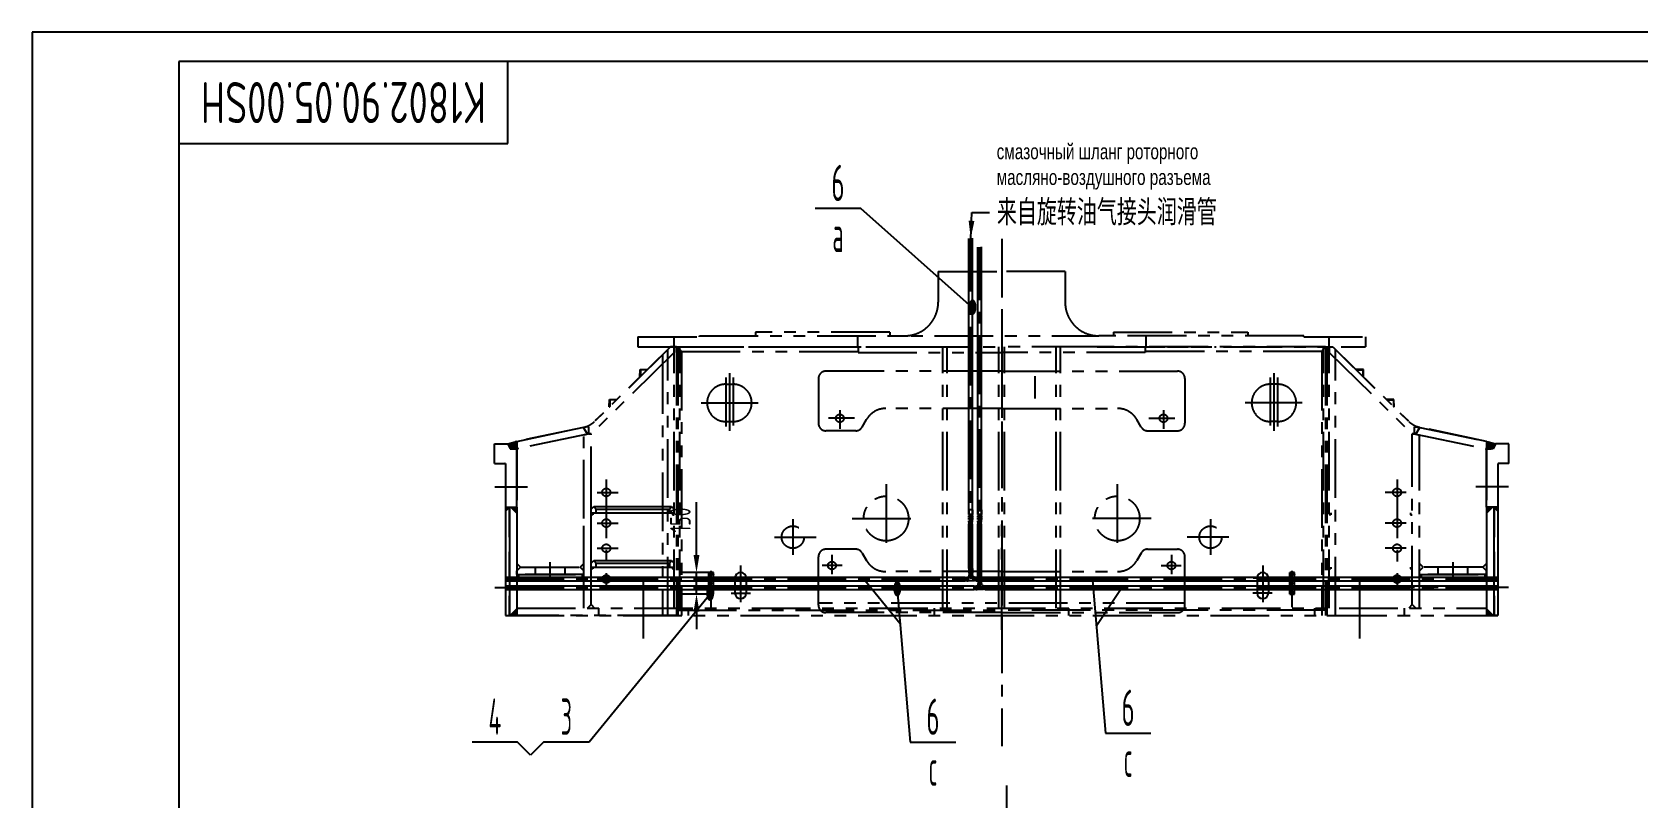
# Model space of a CAD drawing. Header units: millimetres. Extents: x 0 to 16800, y 0 to 11880.
# Drawn here: x 0 to 10934, y 6662 to 11880 of the extents above; entities that cross this region are included whole.
import ezdxf
from ezdxf.enums import TextEntityAlignment as Align

# ---------------------------------------------------------------- set-up
doc = ezdxf.new("R2010")
doc.units = ezdxf.units.MM
doc.header["$LTSCALE"] = 400
for name, pattern in [('F', [0.75, 0.5, -0.25]), ('G', [2, 1.25, -0.25, 0.25, -0.25]), ('K', [2.5, 1.25, -0.25, 0.25, -0.25, 0.25, -0.25])]:
    doc.linetypes.add(name, pattern=pattern)
for name, color, linetype in [('01', 7, 'Continuous'), ('02', 1, 'Continuous'), ('04', 2, 'F'), ('05', 4, 'G'), ('07', 6, 'K'), ('08', 1, 'Continuous'), ('11', 3, 'Continuous')]:
    doc.layers.add(name, color=color, linetype=linetype)
doc.styles.get("Standard").update_dxf_attribs({"font": 'isocp', "width": 0.707, "bigfont": 'intecad.shx'})
doc.dimstyles.new('INTE', dxfattribs={"dimscale": 40, "dimtxt": 3.5, "dimasz": 3, "dimexe": 3, "dimexo": 0, "dimgap": 1, "dimtad": 1, "dimdec": 1, "dimdsep": 46, "dimtxsty": 'Standard', "dimcen": 0, "dimclrd": 1, "dimclre": 1, "dimclrt": 3, "dimaunit": 1, "dimadec": 0, "dimazin": 0, "dimtfac": 1, "dimtmove": 0, "dimatfit": 0, "dimfxl": 0, "dimarcsym": 0})

# ---------------------------------------------------------------- blocks, each defined once
blk = doc.blocks.new('1')
at = {"layer": '01'}
for p, q in [((1275, 6246), (1248, 6219)), ((1275, 6246), (1283, 6246)), ((1283, 6246), (1324, 6205)), ((1248, 6219), (1248, 5509)), ((1324, 6205), (1324, 5547)), ((1248, 5509), (1286, 5509)), ((1324, 5554), (1279, 5509)), ((1286, 5509), (1324, 5547))]:
    blk.add_line(p, q, dxfattribs=at)
at = {"layer": '01', "color": 7, "linetype": 'Continuous'}
blk.add_line((1275, 6246), (1275, 5509), dxfattribs=at)
at = {"layer": '04', "color": 2, "linetype": 'F'}
blk.add_line((1272, 6243), (1272, 5509), dxfattribs=at)
blk = doc.blocks.new('*D3')
at = {"layer": '08', "color": 1, "lineweight": -2, "ltscale": 0.8}
for p, q in [((4524, 8317), (4524, 8676)), ((4609, 8197), (4404, 8197)), ((4524, 8051), (4524, 8197)), ((4609, 8051), (4404, 8051)), ((4524, 7931), (4524, 7811))]:
    blk.add_line(p, q, dxfattribs=at)
at = {"layer": '08', "color": 1, "ltscale": 0.8}
for points in [[(4504, 8317), (4544, 8317), (4524, 8197)], [(4504, 7931), (4544, 7931), (4524, 8051)]]:
    blk.add_solid(points, dxfattribs=at)
at = {"layer": 'Defpoints', "color": 0, "ltscale": 0.8}
for p in [(4524, 8197), (4609, 8197), (4609, 8051)]:
    blk.add_point(p, dxfattribs=at)
at = {"layer": '08', "color": 3, "ltscale": 0.8, "insert": (4414, 8556), "char_height": 140, "attachment_point": 5, "rotation": 90}
blk.add_mtext('150', dxfattribs=at)
blk = doc.blocks.new('*U1')
at = {"layer": '01'}
for p, q in [((0, 50), (0, 0)), ((0, 50), (2, 50)), ((0, 0), (50, 0)), ((3, 8), (3, 49)), ((48, 3), (8, 3)), ((50, 0), (50, 1))]:
    blk.add_line(p, q, dxfattribs=at)
for centre, radius, start, end in [((2, 49), 0.99, 0.2621, 90), ((8, 8), 5.5, 180, 269.8782), ((48, 1), 1.52, 0, 90)]:
    blk.add_arc(centre, radius, start, end, dxfattribs=at)
blk = doc.blocks.new('*U10', base_point=(251.96, 168.31))
at = {"layer": '01'}
for p, q in [((251.96, 168.31), (251.96, 182.31)), ((195.96, 168.31), (251.96, 168.31))]:
    blk.add_line(p, q, dxfattribs=at)
blk = doc.blocks.new('*U11')
at = {"layer": '01'}
for points in [[(415, 292), (25, 292)], [(25, 292), (25, 5)]]:
    blk.add_lwpolyline(points, dxfattribs=at)
at = {"layer": '02'}
for points in [[(420, 297), (0, 297)], [(0, 297), (0, 0)]]:
    blk.add_lwpolyline(points, dxfattribs=at)

msp = doc.modelspace()

# ---------------------------------------------------------------- hatches: boundary and pattern name
at = {"layer": '07', "linetype": 'K', "ltscale": 0.8}
for points in [[(3239.14, 9074.26), (3255.46, 9039.26), (3268.46, 9039.26), (3299.96, 9039.71), (3299.96, 9090.76), (3289.85, 9088.66)], [(3250.96, 8642.26), (3223.76, 8642.26), (3223.76, 8615.06)], [(3299.96, 8642.26), (3258.96, 8642.26), (3299.96, 8601.26)], [(9903.96, 8642.26), (9903.96, 8601.26), (9944.96, 8642.26)], [(9980.16, 8642.26), (9952.96, 8642.26), (9980.16, 8615.06)], [(3299.96, 7943.46), (3299.96, 7950.46), (3254.96, 7905.46), (3261.96, 7905.46)], [(3299.96, 7943.46), (3261.96, 7905.46), (3299.96, 7905.46)], [(9941.96, 7905.46), (9948.96, 7905.46), (9903.96, 7950.46), (9903.96, 7943.46)], [(9903.96, 7943.46), (9903.96, 7905.46), (9941.96, 7905.46)]]:
    msp.add_hatch(color=6, dxfattribs=at).paths.add_polyline_path(points)
h = msp.add_hatch(color=6, dxfattribs=at)
h.paths.add_polyline_path([(9903.96, 9039.71), (9935.46, 9039.26), (9914.08, 9088.66), (9903.96, 9090.76)])
h.paths.add_polyline_path([(9914.08, 9088.66), (9935.46, 9039.26), (9948.46, 9039.26), (9964.79, 9074.26)])

# ---------------------------------------------------------------- linework, layer by layer
at = {"layer": '01', "ltscale": 0.8}
for p, q in [((6378.54, 8593.15), (6378.54, 10473.76)), ((6403.54, 8593.15), (6403.54, 10475.06)), ((6440.01, 8593.15), (6440.01, 10414.7)), ((6465.01, 8593.15), (6465.01, 10416)), ((6378.54, 8625.15), (6378.54, 8593.15)), ((6403.54, 8625.15), (6378.54, 8625.15)), ((6378.54, 8583.15), (6378.54, 8573.15)), ((6378.54, 8573.15), (6378.54, 8583.15)), ((6378.54, 8567.73), (6378.54, 8557.73)), ((6378.54, 8557.73), (6378.54, 8567.73)), ((6378.54, 8540.3), (6378.54, 8550.3)), ((6378.54, 8540.3), (6378.54, 8550.3)), ((6378.54, 8224.64), (6378.54, 8530.3)), ((6378.54, 8498.3), (6378.54, 8530.3)), ((6380.35, 8593.15), (6380.35, 8583.15)), ((6380.35, 8530.3), (6380.35, 8540.3)), ((6382.32, 8557.73), (6382.32, 8550.3)), ((6382.51, 8573.15), (6382.51, 8567.73)), ((6386.33, 8583.15), (6386.33, 8573.15)), ((6386.33, 8567.73), (6386.33, 8557.73)), ((6386.33, 8540.3), (6386.33, 8550.3)), ((6395.74, 8583.15), (6395.74, 8573.15)), ((6395.74, 8567.73), (6395.74, 8557.73)), ((6395.74, 8540.3), (6395.74, 8550.3)), ((6400.14, 8573.15), (6400.14, 8567.73)), ((6400.14, 8557.73), (6400.14, 8550.3)), ((6401.73, 8593.15), (6401.73, 8583.15)), ((6401.73, 8530.3), (6401.73, 8540.3)), ((6403.54, 8625.15), (6403.54, 8593.15)), ((6403.54, 8583.15), (6403.54, 8573.15)), ((6403.54, 8573.15), (6403.54, 8583.15)), ((6403.54, 8567.73), (6403.54, 8557.73)), ((6403.54, 8557.73), (6403.54, 8567.73)), ((6403.54, 8540.3), (6403.54, 8550.3)), ((6403.54, 8540.3), (6403.54, 8550.3)), ((6403.54, 8224.64), (6403.54, 8530.3)), ((6403.54, 8498.3), (6403.54, 8530.3)), ((6465.01, 8625.15), (6440.01, 8625.15)), ((6440.01, 8625.15), (6440.01, 8593.15)), ((6440.01, 8583.15), (6440.01, 8573.15)), ((6440.01, 8573.15), (6440.01, 8583.15)), ((6440.01, 8567.73), (6440.01, 8557.73)), ((6440.01, 8557.73), (6440.01, 8567.73)), ((6440.01, 8540.3), (6440.01, 8550.3)), ((6440.01, 8540.3), (6440.01, 8550.3)), ((6440.01, 8165.58), (6440.01, 8530.3)), ((6440.01, 8498.3), (6440.01, 8530.3)), ((6441.82, 8593.15), (6441.82, 8583.15)), ((6441.82, 8530.3), (6441.82, 8540.3)), ((6443.25, 8573.15), (6443.25, 8567.73)), ((6443.25, 8557.73), (6443.25, 8550.3)), ((6447.8, 8583.15), (6447.8, 8573.15)), ((6447.8, 8567.73), (6447.8, 8557.73)), ((6447.8, 8540.3), (6447.8, 8550.3)), ((6457.22, 8583.15), (6457.22, 8573.15)), ((6457.22, 8567.73), (6457.22, 8557.73)), ((6457.22, 8540.3), (6457.22, 8550.3)), ((6461.32, 8557.73), (6461.32, 8550.3)), ((6462.14, 8573.15), (6462.14, 8567.73)), ((6463.2, 8593.15), (6463.2, 8583.15)), ((6463.2, 8530.3), (6463.2, 8540.3)), ((6465.01, 8625.15), (6465.01, 8593.15)), ((6465.01, 8583.15), (6465.01, 8573.15)), ((6465.01, 8573.15), (6465.01, 8583.15)), ((6465.01, 8567.73), (6465.01, 8557.73)), ((6465.01, 8557.73), (6465.01, 8567.73)), ((6465.01, 8540.3), (6465.01, 8550.3)), ((6465.01, 8540.3), (6465.01, 8550.3)), ((6465.01, 8165.58), (6465.01, 8530.3)), ((6465.01, 8498.3), (6465.01, 8530.3)), ((6403.54, 8498.3), (6378.54, 8498.3)), ((6465.01, 8498.3), (6440.01, 8498.3)), ((6403.54, 8224.64), (6378.54, 8224.64)), ((6378.54, 8224.64), (6378.54, 8192.64)), ((6403.54, 8224.64), (6403.54, 8192.64)), ((3223.76, 8166.09), (6353.73, 8166.09)), ((3223.76, 8141.09), (6353.73, 8141.09)), ((3223.76, 8107.03), (6415.2, 8107.03)), ((6353.73, 8164.28), (6363.73, 8164.28)), ((6353.73, 8142.9), (6363.73, 8142.9)), ((6363.73, 8166.09), (6373.73, 8166.09)), ((6363.73, 8158.3), (6373.73, 8158.3)), ((6363.73, 8148.88), (6373.73, 8148.88)), ((6363.73, 8141.09), (6373.73, 8141.09)), ((6373.73, 8166.09), (6373.73, 8141.09)), ((6381.66, 8161.89), (6373.73, 8161.89)), ((6373.73, 8142.99), (6406.62, 8142.99)), ((6378.54, 8182.64), (6378.54, 8172.64)), ((6380.35, 8192.64), (6380.35, 8182.64)), ((6380.95, 8172.64), (6380.95, 8166.09)), ((6380.95, 8166.09), (6399.02, 8166.09)), ((6381.66, 8166.09), (6381.66, 8161.89)), ((6386.33, 8182.64), (6386.33, 8172.64)), ((6391.04, 8153.59), (6391.04, 8180.59)), ((6395.74, 8182.64), (6395.74, 8172.64)), ((6398.28, 8166.09), (6398.28, 8161.89)), ((6398.28, 8161.89), (6406.62, 8161.89)), ((6399.02, 8166.09), (6399.02, 8172.64)), ((6401.73, 8192.64), (6401.73, 8182.64)), ((6403.54, 8182.64), (6403.54, 8172.64)), ((6406.62, 8166.09), (6406.62, 8141.09)), ((6416.62, 8166.09), (6406.62, 8166.09)), ((6416.62, 8158.3), (6406.62, 8158.3)), ((6416.62, 8148.88), (6406.62, 8148.88)), ((6416.62, 8141.09), (6406.62, 8141.09)), ((6415.2, 8105.23), (6425.2, 8105.23)), ((6426.62, 8164.28), (6416.62, 8164.28)), ((6426.62, 8142.9), (6416.62, 8142.9)), ((6425.2, 8107.03), (6435.2, 8107.03)), ((6425.2, 8099.24), (6435.2, 8099.24)), ((6426.62, 8166.09), (9980.16, 8166.09)), ((6426.62, 8141.09), (9980.16, 8141.09)), ((6435.2, 8107.03), (6435.2, 8082.03)), ((6443.13, 8102.83), (6435.2, 8102.83)), ((6440.01, 8165.58), (6440.01, 8133.58)), ((6465.01, 8165.58), (6440.01, 8165.58)), ((6440.01, 8123.58), (6440.01, 8113.58)), ((6441.82, 8133.58), (6441.82, 8123.58)), ((6442.42, 8113.58), (6442.42, 8107.03)), ((6442.42, 8107.03), (6460.49, 8107.03)), ((6443.13, 8107.03), (6443.13, 8102.83)), ((6447.8, 8123.58), (6447.8, 8113.58)), ((6452.51, 8094.53), (6452.51, 8121.53)), ((6457.22, 8123.58), (6457.22, 8113.58)), ((6459.75, 8107.03), (6459.75, 8102.83)), ((6459.75, 8102.83), (6468.09, 8102.83)), ((6460.49, 8107.03), (6460.49, 8113.58)), ((6463.2, 8133.58), (6463.2, 8123.58)), ((6465.01, 8165.58), (6465.01, 8133.58)), ((6465.01, 8123.58), (6465.01, 8113.58)), ((6468.09, 8107.03), (6468.09, 8082.03)), ((6478.09, 8107.03), (6468.09, 8107.03)), ((6478.09, 8099.24), (6468.09, 8099.24)), ((6488.09, 8105.23), (6478.09, 8105.23)), ((6488.09, 8107.03), (9980.16, 8107.03)), ((3223.76, 8082.03), (6415.2, 8082.03)), ((6415.2, 8083.84), (6425.2, 8083.84)), ((6425.2, 8089.83), (6435.2, 8089.83)), ((6425.2, 8082.03), (6435.2, 8082.03)), ((6435.2, 8083.93), (6468.09, 8083.93)), ((6478.09, 8089.83), (6468.09, 8089.83)), ((6478.09, 8082.03), (6468.09, 8082.03)), ((6488.09, 8083.84), (6478.09, 8083.84)), ((6488.09, 8082.03), (9980.16, 8082.03))]:
    msp.add_line(p, q, dxfattribs=at)
at = {"layer": '01', "color": 7, "linetype": 'Continuous', "ltscale": 0.8}
for p, q in [((6403.54, 8593.15), (6378.54, 8593.15)), ((6403.54, 8583.15), (6378.54, 8583.15)), ((6403.54, 8573.15), (6378.54, 8573.15)), ((6403.54, 8567.73), (6378.54, 8567.73)), ((6403.54, 8557.73), (6378.54, 8557.73)), ((6403.54, 8550.3), (6378.54, 8550.3)), ((6403.54, 8540.3), (6378.54, 8540.3)), ((6403.54, 8530.3), (6378.54, 8530.3)), ((6465.01, 8593.15), (6440.01, 8593.15)), ((6465.01, 8583.15), (6440.01, 8583.15)), ((6465.01, 8573.15), (6440.01, 8573.15)), ((6465.01, 8567.73), (6440.01, 8567.73)), ((6465.01, 8557.73), (6440.01, 8557.73)), ((6465.01, 8550.3), (6440.01, 8550.3)), ((6465.01, 8540.3), (6440.01, 8540.3)), ((6465.01, 8530.3), (6440.01, 8530.3)), ((4608.96, 8051.03), (4608.96, 8197.09)), ((4638.96, 8197.09), (4608.96, 8197.09)), ((4608.96, 8182.09), (4608.96, 8185.09)), ((4638.96, 8182.09), (4608.96, 8182.09)), ((4608.96, 8182.09), (4608.96, 8125.09)), ((4608.96, 8164.1), (4608.96, 8107.1)), ((4608.96, 8125.09), (4638.96, 8125.09)), ((4608.96, 8123.03), (4608.96, 8066.03)), ((4638.96, 8123.03), (4608.96, 8123.03)), ((4608.96, 8104.1), (4608.96, 8051.03)), ((4616.96, 8182.09), (4616.96, 8197.09)), ((4630.96, 8182.09), (4630.96, 8197.09)), ((4638.96, 8051.03), (4638.96, 8197.09)), ((4638.96, 8185.09), (4638.96, 8182.09)), ((4638.96, 8125.09), (4638.96, 8182.09)), ((4638.96, 8107.1), (4638.96, 8164.1)), ((4638.96, 8066.03), (4638.96, 8123.03)), ((4638.96, 8051.03), (4638.96, 8104.1)), ((4762.99, 8159.46), (4888.54, 8159.46)), ((4762.99, 8159.46), (4888.54, 8159.46)), ((4785.96, 8159.46), (4785.96, 8057.46)), ((4785.96, 8159.46), (4785.96, 8057.46)), ((4861.96, 8159.46), (4861.96, 8057.46)), ((4861.96, 8159.46), (4861.96, 8057.46)), ((6353.73, 8141.09), (6353.73, 8166.09)), ((6363.73, 8141.09), (6363.73, 8166.09)), ((6403.54, 8192.64), (6378.54, 8192.64)), ((6403.54, 8182.64), (6378.54, 8182.64)), ((6403.54, 8172.64), (6378.54, 8172.64)), ((6415.2, 8082.03), (6415.2, 8107.03)), ((6416.62, 8141.09), (6416.62, 8166.09)), ((6425.2, 8082.03), (6425.2, 8107.03)), ((6426.62, 8141.09), (6426.62, 8166.09)), ((6465.01, 8133.58), (6440.01, 8133.58)), ((6465.01, 8123.58), (6440.01, 8123.58)), ((6465.01, 8113.58), (6440.01, 8113.58)), ((6478.09, 8082.03), (6478.09, 8107.03)), ((6488.09, 8082.03), (6488.09, 8107.03)), ((8341.96, 8159.46), (8341.96, 8057.46)), ((8341.96, 8159.46), (8341.96, 8057.46)), ((8417.96, 8159.46), (8417.96, 8057.46)), ((8417.96, 8159.46), (8417.96, 8057.46)), ((8564.96, 8051.03), (8564.96, 8197.09)), ((8594.96, 8197.09), (8564.96, 8197.09)), ((8564.96, 8182.09), (8564.96, 8185.09)), ((8564.96, 8182.09), (8564.96, 8125.09)), ((8594.96, 8182.09), (8564.96, 8182.09)), ((8564.96, 8164.1), (8564.96, 8107.1)), ((8564.96, 8125.09), (8594.96, 8125.09)), ((8564.96, 8123.03), (8564.96, 8066.03)), ((8594.96, 8123.03), (8564.96, 8123.03)), ((8564.96, 8104.1), (8564.96, 8051.03)), ((8572.96, 8182.09), (8572.96, 8197.09)), ((8586.96, 8182.09), (8586.96, 8197.09)), ((8594.96, 8051.03), (8594.96, 8197.09)), ((8594.96, 8185.09), (8594.96, 8182.09)), ((8594.96, 8125.09), (8594.96, 8182.09)), ((8594.96, 8107.1), (8594.96, 8164.1)), ((8594.96, 8066.03), (8594.96, 8123.03)), ((8594.96, 8051.03), (8594.96, 8104.1)), ((4608.96, 8066.03), (4638.96, 8066.03)), ((4608.96, 8051.03), (4638.96, 8051.03)), ((4616.96, 8051.03), (4616.96, 8066.03)), ((4630.96, 8051.03), (4630.96, 8066.03)), ((4760.2, 8057.46), (4891.33, 8057.46)), ((4760.2, 8057.46), (4891.33, 8057.46)), ((8564.96, 8066.03), (8594.96, 8066.03)), ((8564.96, 8051.03), (8594.96, 8051.03)), ((8572.96, 8051.03), (8572.96, 8066.03)), ((8586.96, 8051.03), (8586.96, 8066.03))]:
    msp.add_line(p, q, dxfattribs=at)
for centre, radius, start, end in [((4823.96, 8159.46), 38, 0, 180), ((4823.96, 8159.46), 38, 0, 180), ((4823.96, 8153.59), 12.5, 270, 90), ((4823.96, 8094.53), 12.5, 270, 90), ((8379.96, 8159.46), 38, 0, 180), ((8379.96, 8159.46), 38, 0, 180), ((8379.96, 8153.59), 12.5, 90, 270), ((8379.96, 8094.53), 12.5, 90, 270), ((4823.96, 8057.46), 38, 180, 0), ((4823.96, 8057.46), 38, 180, 0), ((8379.96, 8057.46), 38, 180, 0), ((8379.96, 8057.46), 38, 180, 0)]:
    msp.add_arc(centre, radius, start, end, dxfattribs=at)
at = {"layer": '02', "ltscale": 0.8}
for p, q in [((5642.63, 10678.39), (5332.63, 10678.39)), ((6403.54, 10000.39), (5642.63, 10678.39)), ((5910.91, 7846.9), (5660.43, 8153.59)), ((7219.43, 8142.37), (7307.94, 7102)), ((7245.77, 7832.71), (7419.66, 8094.53)), ((4616.96, 8051.03), (3792.89, 7041.66)), ((5890.91, 8082.03), (5979.42, 7041.66)), ((3306.11, 7041.66), (2996.11, 7041.66)), ((3394.5, 6953.27), (3306.11, 7041.66)), ((3482.89, 7041.66), (3394.5, 6953.27)), ((3792.89, 7041.66), (3482.89, 7041.66)), ((5979.42, 7041.66), (6289.42, 7041.66)), ((7307.94, 7102), (7617.94, 7102))]:
    msp.add_line(p, q, dxfattribs=at)
at = {"layer": '05', "color": 4, "linetype": 'G', "ltscale": 0.8}
for p, q in [((6391.04, 8192.64), (6391.04, 10474.41)), ((6452.51, 8133.58), (6452.51, 10415.35)), ((6601.96, 10471.73), (6601.96, 7014.24)), ((6601.96, 10471.73), (6601.96, 7805.68)), ((4623.96, 7962.41), (4623.96, 8208.17)), ((4823.96, 8244.88), (4823.96, 7995.27)), ((8379.96, 8244.88), (8379.96, 7995.27)), ((8579.96, 7962.41), (8579.96, 8208.17)), ((3223.76, 8153.59), (9980.16, 8153.59)), ((3223.76, 8094.53), (9980.16, 8094.53)), ((6634.46, 6746.69), (6634.46, 2884.54))]:
    msp.add_line(p, q, dxfattribs=at)
at = {"layer": '07', "color": 6, "linetype": 'K', "ltscale": 0.8}
for p, q in [((6169.96, 10248.46), (6169.96, 10039.46)), ((6169.96, 10248.46), (6601.96, 10248.46)), ((7033.96, 10248.46), (6601.96, 10248.46)), ((7033.96, 10248.46), (7033.96, 10039.46)), ((6601.96, 9972.5), (6601.96, 7763.97)), ((6601.96, 9972.5), (6601.96, 7763.97)), ((4347.21, 9734.21), (3791.21, 9190.01)), ((4347.96, 9734.46), (3830.33, 9227.38)), ((4125.46, 9803.96), (4544.56, 9803.96)), ((4125.46, 9803.96), (4125.46, 9734.46)), ((4125.46, 9734.46), (5890.96, 9734.46)), ((4347.21, 9734.21), (4347.21, 9734.46)), ((4372.66, 9733.94), (4347.21, 9734.21)), ((4386.96, 9734.46), (4347.96, 9734.46)), ((4372.66, 9733.94), (4372.96, 9696.46)), ((4372.96, 9734.46), (4372.96, 9803.96)), ((4372.96, 7955.46), (4372.96, 9734.46)), ((4386.96, 9734.46), (4386.96, 7905.46)), ((4386.96, 9734.46), (4386.96, 7905.46)), ((4396.96, 9734.46), (4396.96, 7905.46)), ((4396.96, 9734.46), (4396.96, 7905.66)), ((4396.96, 9734.46), (6601.96, 9734.46)), ((4396.96, 9734.46), (6601.96, 9734.46)), ((4396.96, 9734.46), (6601.96, 9734.46)), ((4396.96, 9734.46), (4421.96, 9702.46)), ((4410.96, 7955.46), (4410.96, 9734.46)), ((4544.56, 9810.46), (7262.96, 9810.46)), ((4544.56, 9803.96), (4544.56, 9810.46)), ((5839.96, 9835.76), (4925.96, 9835.76)), ((4925.96, 9835.76), (4925.96, 9810.46)), ((5620, 9810.46), (5620, 9734.46)), ((5623.96, 9734.46), (5623.96, 9696.46)), ((5839.96, 9835.76), (5839.96, 9810.46)), ((5890.96, 9734.46), (6043.46, 9734.46)), ((5906.8, 9810.46), (5940.96, 9810.46)), ((6200.64, 7955.46), (6200.64, 9734.46)), ((6231.75, 7955.46), (6231.75, 9734.46)), ((6582.96, 7955.46), (6582.96, 9734.46)), ((8806.96, 9734.46), (6601.96, 9734.46)), ((8806.96, 9734.46), (6601.96, 9734.46)), ((6620.96, 7955.46), (6620.96, 9734.46)), ((6972.18, 7955.46), (6972.18, 9734.46)), ((7003.29, 7955.46), (7003.29, 9734.46)), ((7312.96, 9734.46), (7160.46, 9734.46)), ((7251.46, 9734.46), (8062.46, 9734.46)), ((7297.12, 9810.46), (7262.96, 9810.46)), ((7297.12, 9810.46), (7262.96, 9810.46)), ((8659.36, 9810.46), (7297.12, 9810.46)), ((7312.96, 9734.46), (9078.46, 9734.46)), ((7363.96, 9835.76), (8277.96, 9835.76)), ((7363.96, 9835.76), (7363.96, 9810.46)), ((7579.96, 9734.46), (7579.96, 9696.46)), ((7583.93, 9810.46), (7583.93, 9734.46)), ((8277.96, 9835.76), (8277.96, 9810.46)), ((8659.36, 9803.96), (8659.36, 9810.46)), ((8659.36, 9803.96), (9078.46, 9803.96)), ((8806.96, 9734.46), (8781.96, 9702.46)), ((8792.96, 7955.46), (8792.96, 9734.46)), ((8806.96, 9734.46), (8806.96, 7905.46)), ((8806.96, 9734.46), (8806.96, 7905.66)), ((8816.96, 9734.46), (8816.96, 7905.46)), ((8816.96, 9734.46), (8855.96, 9734.46)), ((8830.96, 9734.46), (8830.96, 9803.96)), ((8830.96, 7955.46), (8830.96, 9734.46)), ((8831.27, 9733.94), (8830.96, 9696.46)), ((8831.27, 9733.94), (8856.72, 9734.21)), ((8855.96, 9734.46), (9373.6, 9227.38)), ((8856.72, 9734.21), (8856.72, 9734.46)), ((8856.72, 9734.21), (9412.72, 9190.01)), ((9078.46, 9803.96), (9078.46, 9734.46)), ((4372.96, 9696.46), (3806.96, 9142.46)), ((4291.96, 9679.81), (4291.96, 7905.46)), ((4329.67, 7905.46), (4329.67, 9716.54)), ((4372.77, 9700.27), (4372.96, 9700.27)), ((4421.96, 9702.46), (4421.96, 7905.46)), ((4421.96, 9702.46), (5623.96, 9702.46)), ((5623.96, 9696.46), (6601.96, 9696.46)), ((6601.96, 9707.1), (6601.96, 8917.03)), ((7579.96, 9696.46), (6601.96, 9696.46)), ((8781.96, 9702.46), (7579.96, 9702.46)), ((8781.96, 9702.46), (8781.96, 7905.46)), ((8831.16, 9700.27), (8830.96, 9700.27)), ((8830.96, 9696.46), (9396.96, 9142.46)), ((8874.26, 7905.46), (8874.26, 9716.54)), ((4722.96, 9527.42), (4722.96, 9192.42)), ((4722.96, 9527.42), (4722.96, 9192.42)), ((4747.96, 9555.48), (4747.96, 9163.12)), ((4747.96, 9555.48), (4747.96, 9163.12)), ((4772.96, 9527.42), (4772.96, 9199.65)), ((4772.96, 9527.42), (4772.96, 9199.65)), ((5353.96, 9518.46), (5353.96, 9214.46)), ((6601.96, 9569.46), (5404.96, 9569.46)), ((6376.66, 9534.39), (6376.66, 9382.94)), ((6601.96, 9569.46), (7798.96, 9569.46)), ((6827.26, 9534.39), (6827.26, 9382.94)), ((7849.96, 9518.46), (7849.96, 9214.46)), ((8430.96, 9527.42), (8430.96, 9199.65)), ((8430.96, 9527.42), (8430.96, 9199.65)), ((8455.96, 9555.48), (8455.96, 9163.12)), ((8455.96, 9555.48), (8455.96, 9163.12)), ((8480.96, 9527.42), (8480.96, 9192.42)), ((8480.96, 9527.42), (8480.96, 9192.42)), ((4722.96, 9480.46), (4772.96, 9480.46)), ((4722.96, 9480.46), (4772.96, 9480.46)), ((8480.96, 9480.46), (8430.96, 9480.46)), ((8480.96, 9480.46), (8430.96, 9480.46)), ((4556.77, 9353.46), (4944.42, 9353.46)), ((4556.77, 9353.46), (4944.42, 9353.46)), ((5500.21, 9304.71), (5500.21, 9176.61)), ((6601.96, 9315.46), (5812.98, 9315.46)), ((6601.96, 9315.46), (7390.95, 9315.46)), ((7703.71, 9304.71), (7703.71, 9176.61)), ((8647.16, 9353.46), (8259.51, 9353.46)), ((8647.16, 9353.46), (8259.51, 9353.46)), ((3299.96, 9090.46), (3755.56, 9187.28)), ((3754.4, 9185.34), (3299.96, 9090.76)), ((3791.21, 9190.01), (3754.4, 9185.34)), ((3780.74, 9139.75), (3754.4, 9185.34)), ((3791.41, 9142.63), (3791.21, 9190.01)), ((4722.96, 9226.46), (4772.96, 9226.46)), ((4722.96, 9226.46), (4772.96, 9226.46)), ((5599.59, 9248.46), (5422.17, 9248.46)), ((5652.19, 9188.96), (5681.34, 9239.46)), ((7551.74, 9188.96), (7522.59, 9239.46)), ((7604.34, 9248.46), (7781.76, 9248.46)), ((8480.96, 9226.46), (8430.96, 9226.46)), ((8480.96, 9226.46), (8430.96, 9226.46)), ((9412.52, 9142.63), (9412.72, 9190.01)), ((9412.72, 9190.01), (9449.53, 9185.34)), ((9423.19, 9139.75), (9449.53, 9185.34)), ((9903.96, 9090.46), (9448.37, 9187.28)), ((9449.53, 9185.34), (9903.96, 9090.76)), ((3239.14, 9074.26), (3289.85, 9088.66)), ((3299.96, 9090.76), (3289.85, 9088.66)), ((3299.96, 9090.76), (3299.96, 7905.46)), ((3780.74, 9139.75), (3300.04, 9039.71)), ((3792.96, 9142.46), (3756.96, 9134.46)), ((3756.96, 8565.1), (3756.96, 9134.78)), ((3791.41, 9142.66), (3806.96, 9142.46)), ((3791.41, 9142.66), (3806.96, 9142.46)), ((3791.41, 9142.63), (3806.96, 9142.46)), ((3791.41, 9142.63), (3806.96, 9142.46)), ((3806.96, 9142.46), (3792.96, 9142.46)), ((3806.96, 9142.46), (3792.96, 9142.46)), ((3806.96, 9142.46), (3792.96, 9142.46)), ((3806.96, 9142.46), (3792.96, 9142.46)), ((3806.96, 9142.46), (3792.96, 9142.46)), ((3806.96, 8655.13), (3806.96, 9142.46)), ((5608.02, 9163.46), (5404.96, 9163.46)), ((7595.91, 9163.46), (7798.96, 9163.46)), ((9412.52, 9142.66), (9396.96, 9142.46)), ((9412.52, 9142.63), (9396.96, 9142.46)), ((9396.96, 7980.46), (9396.96, 9142.46)), ((9396.96, 9142.46), (9410.96, 9142.46)), ((9396.96, 9142.46), (9410.96, 9142.46)), ((9396.96, 9142.46), (9410.96, 9142.46)), ((9410.96, 9142.46), (9446.96, 9134.46)), ((9423.19, 9139.75), (9903.89, 9039.71)), ((9446.96, 7955.46), (9446.96, 9134.78)), ((9446.96, 7955.46), (9446.96, 9134.78)), ((9903.96, 9090.76), (9903.96, 7905.46)), ((9903.96, 9090.76), (9914.08, 9088.66)), ((9914.08, 9088.66), (9964.79, 9074.26)), ((9935.46, 9039.26), (9914.08, 9088.66)), ((3147.46, 8940.36), (3147.46, 9074.26)), ((3147.46, 8940.36), (3147.46, 9074.26)), ((3147.46, 9074.26), (3239.14, 9074.26)), ((3239.14, 9074.26), (3255.46, 9039.26)), ((3255.46, 9039.26), (3299.96, 9039.26)), ((3300.04, 9039.71), (3268.46, 9039.26)), ((3299.96, 8642.26), (3299.96, 9039.26)), ((3299.96, 8642.26), (3299.96, 9039.26)), ((9903.89, 9039.71), (9935.46, 9039.26)), ((9903.96, 8642.26), (9903.96, 9039.26)), ((9948.46, 9039.26), (9903.96, 9039.26)), ((9964.79, 9074.26), (9948.46, 9039.26)), ((10056.46, 9074.26), (9964.79, 9074.26)), ((10056.46, 8940.36), (10056.46, 9074.26)), ((3147.46, 8940.36), (3218.76, 8940.36)), ((3147.46, 8940.36), (3218.76, 8940.36)), ((3218.76, 8940.36), (3223.76, 8940.36)), ((3220.37, 8940.36), (3223.76, 8940.36)), ((3223.76, 8940.36), (3223.76, 8935.36)), ((3223.76, 8940.36), (3223.76, 8937.81)), ((3223.76, 8935.36), (3223.76, 8642.26)), ((3223.76, 8935.36), (3223.76, 8642.26)), ((9980.16, 8935.36), (9980.16, 8642.26)), ((10056.46, 8940.36), (9985.16, 8940.36)), ((3149.96, 8781.56), (3372.42, 8781.56)), ((3909.56, 8832.28), (3909.56, 8104.56)), ((5814.96, 8798.65), (5814.96, 8332.35)), ((5814.96, 8798.65), (5814.96, 8332.35)), ((7388.96, 8798.65), (7388.96, 8332.35)), ((7388.96, 8798.65), (7388.96, 8332.35)), ((9294.36, 8832.28), (9294.36, 8104.56)), ((10053.96, 8781.56), (9831.5, 8781.56)), ((3223.76, 8642.26), (3299.96, 8642.26)), ((3223.76, 8642.26), (3299.96, 8642.26)), ((3223.76, 8642.26), (3223.76, 8615.06)), ((3299.96, 8642.26), (3299.96, 8601.26)), ((3806.96, 8579.96), (3806.96, 8655.13)), ((3806.96, 8629.46), (3825.96, 8648.46)), ((3825.96, 8648.46), (4130.72, 8648.46)), ((3838.96, 8629.46), (3825.96, 8648.46)), ((3846.82, 8743.46), (3990.28, 8743.46)), ((4130.72, 8648.46), (4353.96, 8648.46)), ((4340.96, 8629.46), (4353.96, 8648.46)), ((4353.96, 8648.46), (4372.96, 8629.46)), ((9357.11, 8743.46), (9213.65, 8743.46)), ((9980.16, 8642.26), (9903.96, 8642.26)), ((9980.16, 8642.26), (9903.96, 8642.26)), ((9903.96, 8642.26), (9903.96, 8601.26)), ((9980.16, 8642.26), (9980.16, 8615.06)), ((3756.96, 8101.97), (3756.96, 8565.1)), ((3756.96, 8115.27), (3756.96, 8542.94)), ((3806.96, 8603.46), (4112.96, 8603.46)), ((3818.96, 8591.46), (3806.96, 8591.46)), ((3806.96, 8558.46), (3806.96, 8584.46)), ((3806.96, 8284.64), (3806.96, 8579.96)), ((3818.96, 8603.46), (3818.96, 8591.46)), ((3838.96, 8629.46), (4124.3, 8629.46)), ((3838.96, 8629.46), (3838.96, 8603.46)), ((3846.82, 8533.96), (3990.28, 8533.96)), ((4112.96, 8603.46), (4372.96, 8603.46)), ((4124.3, 8629.46), (4340.96, 8629.46)), ((4340.96, 8629.46), (4340.96, 8603.46)), ((4360.96, 8603.46), (4360.96, 8591.46)), ((4360.96, 8591.46), (4372.96, 8591.46)), ((4372.96, 8603.46), (4372.96, 8629.46)), ((5179.96, 8560.63), (5179.96, 8318.07)), ((5179.96, 8560.63), (5179.96, 8318.07)), ((5583.6, 8565.46), (6013.21, 8565.46)), ((5583.6, 8565.46), (6013.21, 8565.46)), ((6601.96, 7805.83), (6601.96, 8595.9)), ((7620.33, 8565.46), (7190.72, 8565.46)), ((7620.33, 8565.46), (7190.72, 8565.46)), ((8023.96, 8560.63), (8023.96, 8318.07)), ((8023.96, 8560.63), (8023.96, 8318.07)), ((8842.96, 8591.46), (8830.96, 8591.46)), ((8842.96, 8603.46), (8842.96, 8591.46)), ((9357.11, 8533.96), (9213.65, 8533.96)), ((9384.96, 8603.46), (9384.96, 8591.46)), ((9384.96, 8591.46), (9396.96, 8591.46)), ((5055.75, 8438.46), (5338.62, 8438.46)), ((5055.75, 8438.46), (5338.62, 8438.46)), ((8148.18, 8438.46), (7865.31, 8438.46)), ((8148.18, 8438.46), (7865.31, 8438.46)), ((3846.82, 8362.46), (3990.28, 8362.46)), ((5608.02, 8355.96), (5404.96, 8355.96)), ((5446.26, 8317.13), (5446.26, 8185.28)), ((5446.26, 8317.13), (5446.26, 8185.28)), ((5652.19, 8330.46), (5681.34, 8279.96)), ((7551.74, 8330.46), (7522.59, 8279.96)), ((7595.91, 8355.96), (7798.96, 8355.96)), ((7757.66, 8317.13), (7757.66, 8185.28)), ((7757.66, 8317.13), (7757.66, 8185.28)), ((9357.11, 8362.46), (9213.65, 8362.46)), ((3299.96, 8259.46), (3324.96, 8234.46)), ((3299.96, 8209.46), (3324.96, 8234.46)), ((3299.96, 8184.46), (3299.96, 8209.46)), ((3324.96, 8234.46), (3731.96, 8234.46)), ((3426.96, 8184.46), (3426.96, 8234.46)), ((3528.46, 8161.49), (3528.46, 8267.2)), ((3629.96, 8184.46), (3629.96, 8234.46)), ((3756.96, 8259.46), (3731.96, 8234.46)), ((3756.96, 8209.46), (3731.96, 8234.46)), ((3756.96, 8184.46), (3756.96, 8209.46)), ((3806.96, 8095.84), (3806.96, 8284.64)), ((3806.96, 8260.46), (3825.96, 8279.46)), ((3806.96, 8234.46), (3869.93, 8234.46)), ((3818.96, 8222.46), (3806.96, 8222.46)), ((3806.96, 8189.46), (3806.96, 8215.46)), ((3818.96, 8234.46), (3818.96, 8222.46)), ((3825.96, 8279.46), (4062.59, 8279.46)), ((3838.96, 8260.46), (3825.96, 8279.46)), ((3838.96, 8260.46), (4062.65, 8260.46)), ((3838.96, 8260.46), (3838.96, 8234.46)), ((3869.93, 8234.46), (3966.16, 8234.46)), ((3966.16, 8234.46), (4059.1, 8234.46)), ((4059.1, 8234.46), (4372.96, 8234.46)), ((4062.59, 8279.46), (4353.96, 8279.46)), ((4062.65, 8260.46), (4340.96, 8260.46)), ((4340.96, 8260.46), (4353.96, 8279.46)), ((4340.96, 8260.46), (4340.96, 8234.46)), ((4353.96, 8279.46), (4372.96, 8260.46)), ((4360.96, 8234.46), (4360.96, 8222.46)), ((4360.96, 8222.46), (4372.96, 8222.46)), ((4372.96, 8234.46), (4372.96, 8260.46)), ((4823.96, 8244.88), (4823.96, 7995.27)), ((5353.96, 7975.16), (5353.96, 8304.96)), ((5516.87, 8245.16), (5380.23, 8245.16)), ((5516.87, 8245.16), (5380.23, 8245.16)), ((6601.96, 8203.96), (5812.98, 8203.96)), ((6601.96, 8203.96), (7390.95, 8203.96)), ((7687.06, 8245.16), (7823.7, 8245.16)), ((7687.06, 8245.16), (7823.7, 8245.16)), ((7849.96, 7975.16), (7849.96, 8304.96)), ((8379.96, 8244.88), (8379.96, 7995.27)), ((8842.96, 8222.46), (8830.96, 8222.46)), ((8842.96, 8234.46), (8842.96, 8222.46)), ((9384.96, 8234.46), (9384.96, 8222.46)), ((9384.96, 8222.46), (9396.96, 8222.46)), ((9446.96, 8259.46), (9471.96, 8234.46)), ((9446.96, 8209.46), (9471.96, 8234.46)), ((9446.96, 8184.46), (9446.96, 8209.46)), ((9878.96, 8234.46), (9471.96, 8234.46)), ((9573.96, 8184.46), (9573.96, 8234.46)), ((9675.46, 8161.49), (9675.46, 8267.2)), ((9776.96, 8184.46), (9776.96, 8234.46)), ((9903.96, 8259.46), (9878.96, 8234.46)), ((9903.96, 8209.46), (9878.96, 8234.46)), ((9903.96, 8184.46), (9903.96, 8209.46)), ((3149.96, 8095.76), (3338.54, 8095.76)), ((3756.96, 8184.46), (3299.96, 8184.46)), ((3299.96, 8184.46), (3756.96, 8184.46)), ((3311.96, 8172.46), (3299.96, 8172.46)), ((3311.96, 8184.46), (3311.96, 8172.46)), ((3744.96, 8184.46), (3744.96, 8172.46)), ((3744.96, 8172.46), (3756.96, 8172.46)), ((3756.96, 7955.46), (3756.96, 8101.97)), ((3756.96, 7955.46), (3756.96, 8101.97)), ((3806.96, 7980.46), (3806.96, 8096.08)), ((3846.82, 8152.96), (3990.28, 8152.96)), ((4163.96, 7748.92), (4163.96, 8135.53)), ((8440.94, 8159.46), (8315.39, 8159.46)), ((8440.94, 8159.46), (8315.39, 8159.46)), ((9039.96, 7748.92), (9039.96, 8135.53)), ((9357.11, 8152.96), (9213.65, 8152.96)), ((10053.96, 8095.76), (9352.28, 8095.76)), ((9903.96, 8184.46), (9446.96, 8184.46)), ((9446.96, 8184.46), (9903.96, 8184.46)), ((9458.96, 8172.46), (9446.96, 8172.46)), ((9458.96, 8184.46), (9458.96, 8172.46)), ((9891.96, 8184.46), (9891.96, 8172.46)), ((9891.96, 8172.46), (9903.96, 8172.46)), ((7849.96, 7987.66), (5353.96, 7987.66)), ((8443.73, 8057.46), (8312.6, 8057.46)), ((8443.73, 8057.46), (8312.6, 8057.46)), ((3223.76, 7905.46), (9980.16, 7905.46)), ((3299.96, 7955.46), (9903.96, 7955.46)), ((4386.96, 7905.46), (3299.96, 7905.46)), ((3781.96, 7955.46), (3806.96, 7980.46)), ((3806.96, 7980.46), (3830.43, 7955.46)), ((3858.96, 7905.46), (3858.96, 7955.46)), ((4396.96, 7940.66), (6601.96, 7940.66)), ((4468.96, 7905.46), (4468.96, 7955.46)), ((6601.96, 7923.96), (5404.96, 7923.96)), ((6144.96, 7905.46), (6144.96, 7955.46)), ((8806.96, 7940.66), (6601.96, 7940.66)), ((6601.96, 7923.96), (7798.96, 7923.96)), ((7058.96, 7905.46), (7058.96, 7955.46)), ((8734.96, 7905.46), (8734.96, 7955.46)), ((8816.96, 7905.46), (9903.96, 7905.46)), ((8816.96, 7905.46), (9903.96, 7905.46)), ((9344.96, 7905.46), (9344.96, 7955.46)), ((9396.96, 7980.46), (9373.5, 7955.46)), ((9421.96, 7955.46), (9396.96, 7980.46)), ((9903.96, 7943.46), (9903.96, 7905.46))]:
    msp.add_line(p, q, dxfattribs=at)
for centre, radius in [((5500.21, 9248.46), 27), ((7703.71, 9248.46), 27), ((3909.56, 8743.46), 27.75), ((9294.36, 8743.46), 27.75), ((5814.96, 8565.46), 152.5), ((5814.96, 8565.46), 152.5), ((7388.96, 8565.46), 152.5), ((7388.96, 8565.46), 152.5), ((3909.56, 8533.96), 27.75), ((9294.36, 8533.96), 27.75), ((5179.96, 8438.46), 76), ((5179.96, 8438.46), 76), ((8023.96, 8438.46), 76), ((8023.96, 8438.46), 76), ((3909.56, 8362.46), 27.75), ((9294.36, 8362.46), 27.75), ((5446.26, 8245.16), 27), ((5446.26, 8245.16), 27), ((7757.66, 8245.16), 27), ((7757.66, 8245.16), 27), ((3909.56, 8152.96), 27.75), ((9294.36, 8152.96), 27.75)]:
    msp.add_circle(centre, radius, dxfattribs=at)
for centre, radius, start, end in [((5940.96, 10039.46), 229, 270, 0), ((7262.96, 10039.46), 229, 180, 270), ((5404.96, 9518.46), 51, 90, 180), ((7798.96, 9518.46), 51, 0, 90), ((4722.96, 9353.46), 127, 90, 270), ((4722.96, 9353.46), 127, 90, 270), ((4772.96, 9353.46), 127, 270, 90), ((4772.96, 9353.46), 127, 270, 90), ((8430.96, 9353.46), 127, 90, 270), ((8430.96, 9353.46), 127, 90, 270), ((8480.96, 9353.46), 127, 270, 90), ((8480.96, 9353.46), 127, 270, 90), ((5812.98, 9163.46), 152, 90, 150), ((7390.95, 9163.46), 152, 30, 90), ((3723.96, 9335.96), 152, 281.997623, 314.410076), ((5404.96, 9214.46), 51, 180, 270), ((5608.02, 9214.46), 51, 270, 330), ((7595.91, 9214.46), 51, 210, 270), ((7798.96, 9214.46), 51, 270, 0), ((9479.96, 9335.96), 152, 225.589924, 258.002377), ((3218.76, 8935.36), 5, 0, 90), ((9985.16, 8935.36), 5, 90, 180), ((5404.96, 8304.96), 51, 90, 180), ((5608.02, 8304.96), 51, 30, 90), ((7595.91, 8304.96), 51, 90, 150), ((7798.96, 8304.96), 51, 0, 90), ((5812.98, 8355.96), 152, 210, 270), ((7390.95, 8355.96), 152, 270, 330), ((5404.96, 7974.96), 51, 180, 270), ((7798.96, 7974.96), 51, 270, 0)]:
    msp.add_arc(centre, radius, start, end, dxfattribs=at)

# ---------------------------------------------------------------- block references
at = {"layer": '01', "xscale": 40, "yscale": 40, "zscale": 40}
msp.add_blockref('*U11', (0, 0), dxfattribs=at)
at = {"layer": '04', "xscale": 40, "yscale": 40, "zscale": 40}
msp.add_blockref('*U10', (3240, 11120), dxfattribs=at)
at = {"layer": '07', "color": 6, "linetype": 'K', "ltscale": 0.8, "xscale": -1, "rotation": 179.2198075043833}
for p in [(4139.29, 9581.6), (3930.61, 9377.35)]:
    msp.add_blockref('*U1', p, dxfattribs=at)
at = {"layer": '07', "color": 6, "linetype": 'K', "ltscale": 0.8, "rotation": 180.7801924956167}
for p in [(9064.64, 9581.6), (9273.32, 9377.35)]:
    msp.add_blockref('*U1', p, dxfattribs=at)
at = {"layer": '07', "color": 6, "linetype": 'K', "ltscale": 0.8}
msp.add_blockref('1', (1975.93, 2396.07), dxfattribs=at)
at = {"layer": '07', "color": 6, "linetype": 'K', "ltscale": 0.8, "xscale": -1}
msp.add_blockref('1', (11228, 2396.07), dxfattribs=at)

# ---------------------------------------------------------------- texts
at = {"layer": '01', "insert": (6568.08, 11118.63), "char_height": 90, "width": 1528.5458, "attachment_point": 1}
msp.add_mtext('{\\fArial|b0|i0|c204|p34;\\H1.167x;\\C3;смазочный шланг роторного масляно-воздушного разъема}', dxfattribs=at)
at = {"layer": '01', "color": 3, "ltscale": 0.8, "insert": (6569.42, 10738.41), "char_height": 175, "attachment_point": 1}
msp.add_mtext('来自旋转油气接头润滑管', dxfattribs=at)
at = {"layer": '02', "ltscale": 0.8, "width": 0.605172}
for p, p2 in [((6373.54, 9950.39), (6433.54, 9950.39)), ((4586.96, 8001.03), (4646.96, 8001.03)), ((5860.91, 8032.03), (5920.91, 8032.03))]:
    msp.add_text('\\M+5A1F1', height=100, dxfattribs=at).set_placement(p, p2, align=Align.FIT)
at = {"layer": '11', "width": 0.696351}
msp.add_text('K1802.90.05.00SH', height=280, rotation=180, dxfattribs=at).set_placement((3090.84, 11540), (1149.16, 11540), align=Align.FIT)
at = {"layer": '11', "ltscale": 0.8}
for s, width, p, p2 in [('6', 0.600695, (5443.06, 10728.39), (5532.2, 10728.39)), ('a', 0.526103, (5449.47, 10380.9), (5525.8, 10380.9)), ('4', 0.543846, (3107.37, 7091.66), (3194.86, 7091.66)), ('3', 0.527686, (3599.27, 7091.66), (3676.51, 7091.66)), ('6', 0.600695, (6089.85, 7091.66), (6178.99, 7091.66)), ('6', 0.600695, (7418.37, 7152), (7507.51, 7152)), ('c', 0.528276, (6105, 6744.17), (6163.83, 6744.17)), ('c', 0.528276, (7433.52, 6804.51), (7492.36, 6804.51))]:
    msp.add_text(s, height=247.49, dxfattribs=dict(at, width=width)).set_placement(p, p2, align=Align.FIT)

# ---------------------------------------------------------------- dimensions: what is measured, and where the dimension line sits
at = {"layer": '08', "ltscale": 0.8}
dim = msp.add_linear_dim(base=(4523.86, 8197.09), p1=(4608.96, 8051.03), p2=(4608.96, 8197.09), angle=90, text='150', dimstyle='INTE', dxfattribs=at)
dim.commit()
dim.dimension.update_dxf_attribs({"geometry": '*D3', "text_midpoint": (4413.86, 8556.31)})

# ---------------------------------------------------------------- leaders
at = {"layer": '01', "ltscale": 0.8, "annotation_type": 0, "has_hookline": 1, "hookline_direction": 0, "text_width": 1501.88}
msp.add_leader([(6391.04, 10474.41), (6399.42, 10650.91), (6519.42, 10650.91)], dimstyle='INTE', override={"dimgap": 1, "dimtad": 0}, dxfattribs=at)

doc.saveas('drawing.dxf')
